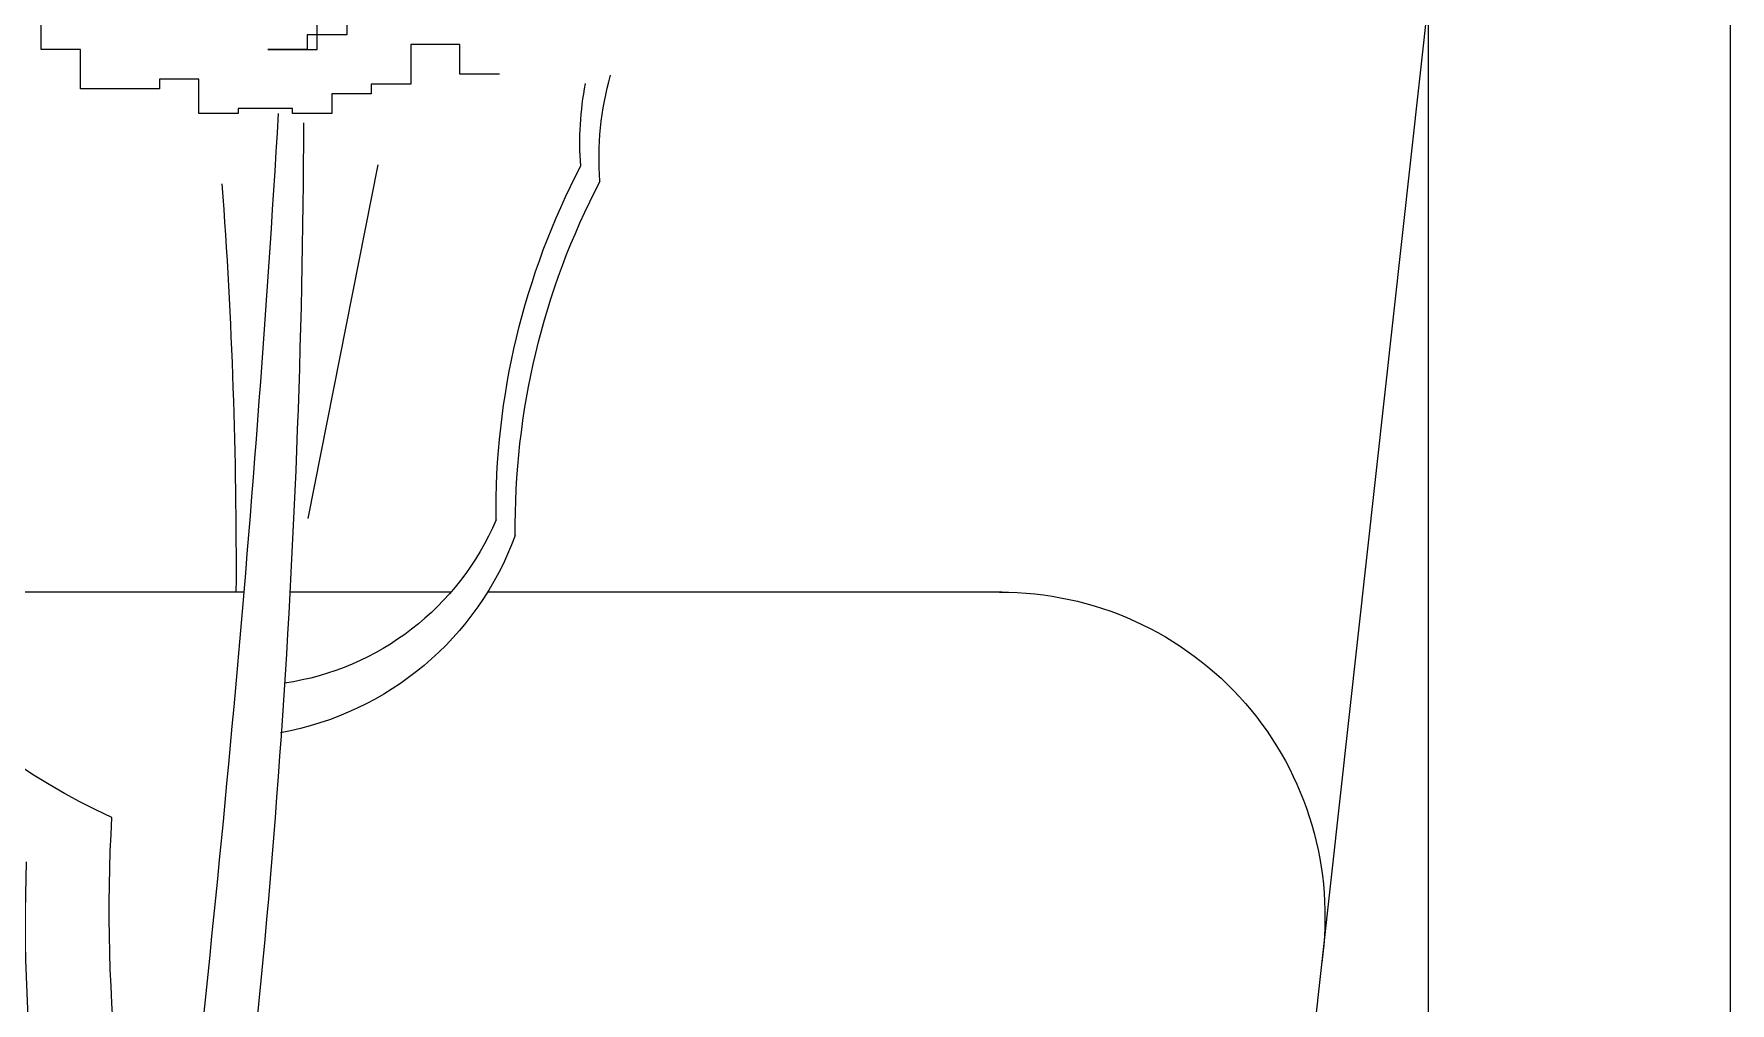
# Model space of a CAD drawing. Header units: millimetres. Extents: x 485872 to 486142, y -52344 to -52207.
# Drawn here: x 486120.73 to 486121.0389, y -52302.3683 to -52302.1919 of the extents above; entities that cross this region are included whole.
import ezdxf

# ---------------------------------------------------------------- set-up
doc = ezdxf.new("R2010")
doc.units = ezdxf.units.MM
doc.header["$LTSCALE"] = 15
doc.linetypes.add('DASHDOTX2', pattern=[50.8, 25.4, -12.7, 0, -12.7])
doc.layers.add('JJ2', color=3, linetype='Continuous')

# ---------------------------------------------------------------- blocks, each defined once
blk = doc.blocks.new('sf')
at = {"color": 84, "lineweight": 5}
for p, q in [((17883.92, 471463.9), (17883.92, 471487.85)), ((17979.79, 471463.9), (17979.79, 471481.01)), ((17873.64, 471475.87), (17873.64, 471469.03)), ((17834.27, 471455.35), (17834.27, 471465.61)), ((17834.27, 471465.61), (17851.39, 471465.61)), ((17851.39, 471465.61), (17851.39, 471451.92)), ((17873.64, 471469.03), (17887.34, 471469.03)), ((17887.34, 471469.03), (17887.34, 471463.9)), ((17901.04, 471463.9), (17883.92, 471463.9)), ((17887.34, 471463.9), (17901.04, 471463.9)), ((17966.1, 471450.21), (17966.1, 471463.9)), ((17966.1, 471463.9), (17979.79, 471463.9)), ((17820.57, 471455.35), (17834.27, 471455.35)), ((17925.01, 471453.63), (17938.7, 471453.63)), ((17925.01, 471441.66), (17925.01, 471453.63)), ((17938.7, 471453.63), (17938.7, 471450.21)), ((17851.39, 471451.92), (17865.08, 471451.92)), ((17865.08, 471451.92), (17865.08, 471448.5)), ((17865.08, 471448.5), (17878.78, 471448.5)), ((17878.78, 471448.5), (17878.78, 471441.66)), ((17938.7, 471450.21), (17966.1, 471450.21)), ((17878.78, 471441.66), (17892.48, 471441.66)), ((17892.48, 471441.66), (17892.48, 471443.37)), ((17892.48, 471443.37), (17911.31, 471443.37)), ((17911.31, 471443.37), (17911.31, 471441.66)), ((17911.31, 471441.66), (17925.01, 471441.66))]:
    blk.add_line(p, q, dxfattribs=at)
for centre, radius, start, end in [((17680.22, 471426.27), 105.71, 355.59008, 15.76005), ((17686.91, 471431.61), 105.71, 355.59008, 11.15696), ((17561.99, 471303.34), 259.76, 359.36979, 27.54865)]:
    blk.add_arc(centre, radius, start, end, dxfattribs=at)
at = {"color": 43, "lineweight": 5}
for centre, radius, start, end in [((24701.72, 471849.47), 6816.53, 183.430024, 187.017115), ((21170.44, 471452.35), 3281.85, 180.24354, 188.18021), ((17862.18, 471401.39), 224.45, 294.48925, 344.28295), ((17909.04, 471337.67), 94.89, 203.06724, 261.62092), ((17915.6, 471331.96), 107.08, 200.11122, 259.82062), ((17395.22, 471164.83), 560.93, 325.13991, 3.30111), ((17424.31, 471160.68), 560.93, 325.13991, 2.15341)]:
    blk.add_arc(centre, radius, start, end, dxfattribs=at)
at = {"lineweight": 5}
blk.add_arc((17555.3, 471298), 259.76, 359.36979, 27.54865, dxfattribs=at)
blk = doc.blocks.new('elevation sofa')
at = {"layer": 'JJ2', "color": 4, "lineweight": 5}
for p, q in [((715675.02, -15128.13), (715740.16, -15716.47)), ((715868.53, -15178.42), (715881.29, -15242.81)), ((715754.83, -15256.22), (715848.55, -15256.23)), ((715855.24, -15256.23), (715884.54, -15256.23)), ((715892.95, -15256.24), (715965.53, -15256.24))]:
    blk.add_line(p, q, dxfattribs=at)
at = {"layer": 'JJ2', "color": 137, "lineweight": 5}
blk.add_arc((716838.5, -15251.54), 944.15, 175.77054, 180.28478, dxfattribs=at)
at = {"layer": 'JJ2', "color": 4, "lineweight": 5}
blk.add_arc((715755.06, -15315.22), 59, 89.7623, 188.2154, dxfattribs=at)

msp = doc.modelspace()

# ---------------------------------------------------------------- linework, layer by layer
at = {"color": 6, "linetype": 'DASHDOTX2', "lineweight": 13}
msp.add_line((486121.03886, -52285.07664), (486121.03886, -52307.17664), dxfattribs=at)
at = {"linetype": 'Continuous', "lineweight": 13}
msp.add_lwpolyline([(486120.98386, -52300.17664), (486120.98386, -52302.87664)], dxfattribs=at)

# ---------------------------------------------------------------- block references
at = {"lineweight": 5, "xscale": -0.0005240255359560251, "yscale": 0.0005240255359560251, "zscale": 0.0005240255359560251}
msp.add_blockref('sf', (486130.1532, -52549.25383), dxfattribs=at)
at = {"linetype": 'Continuous', "lineweight": 13, "xscale": -0.001, "yscale": 0.001, "zscale": 0.001}
msp.add_blockref('elevation sofa', (486836.66116, -52287.03726), dxfattribs=at)

doc.saveas('drawing.dxf')
